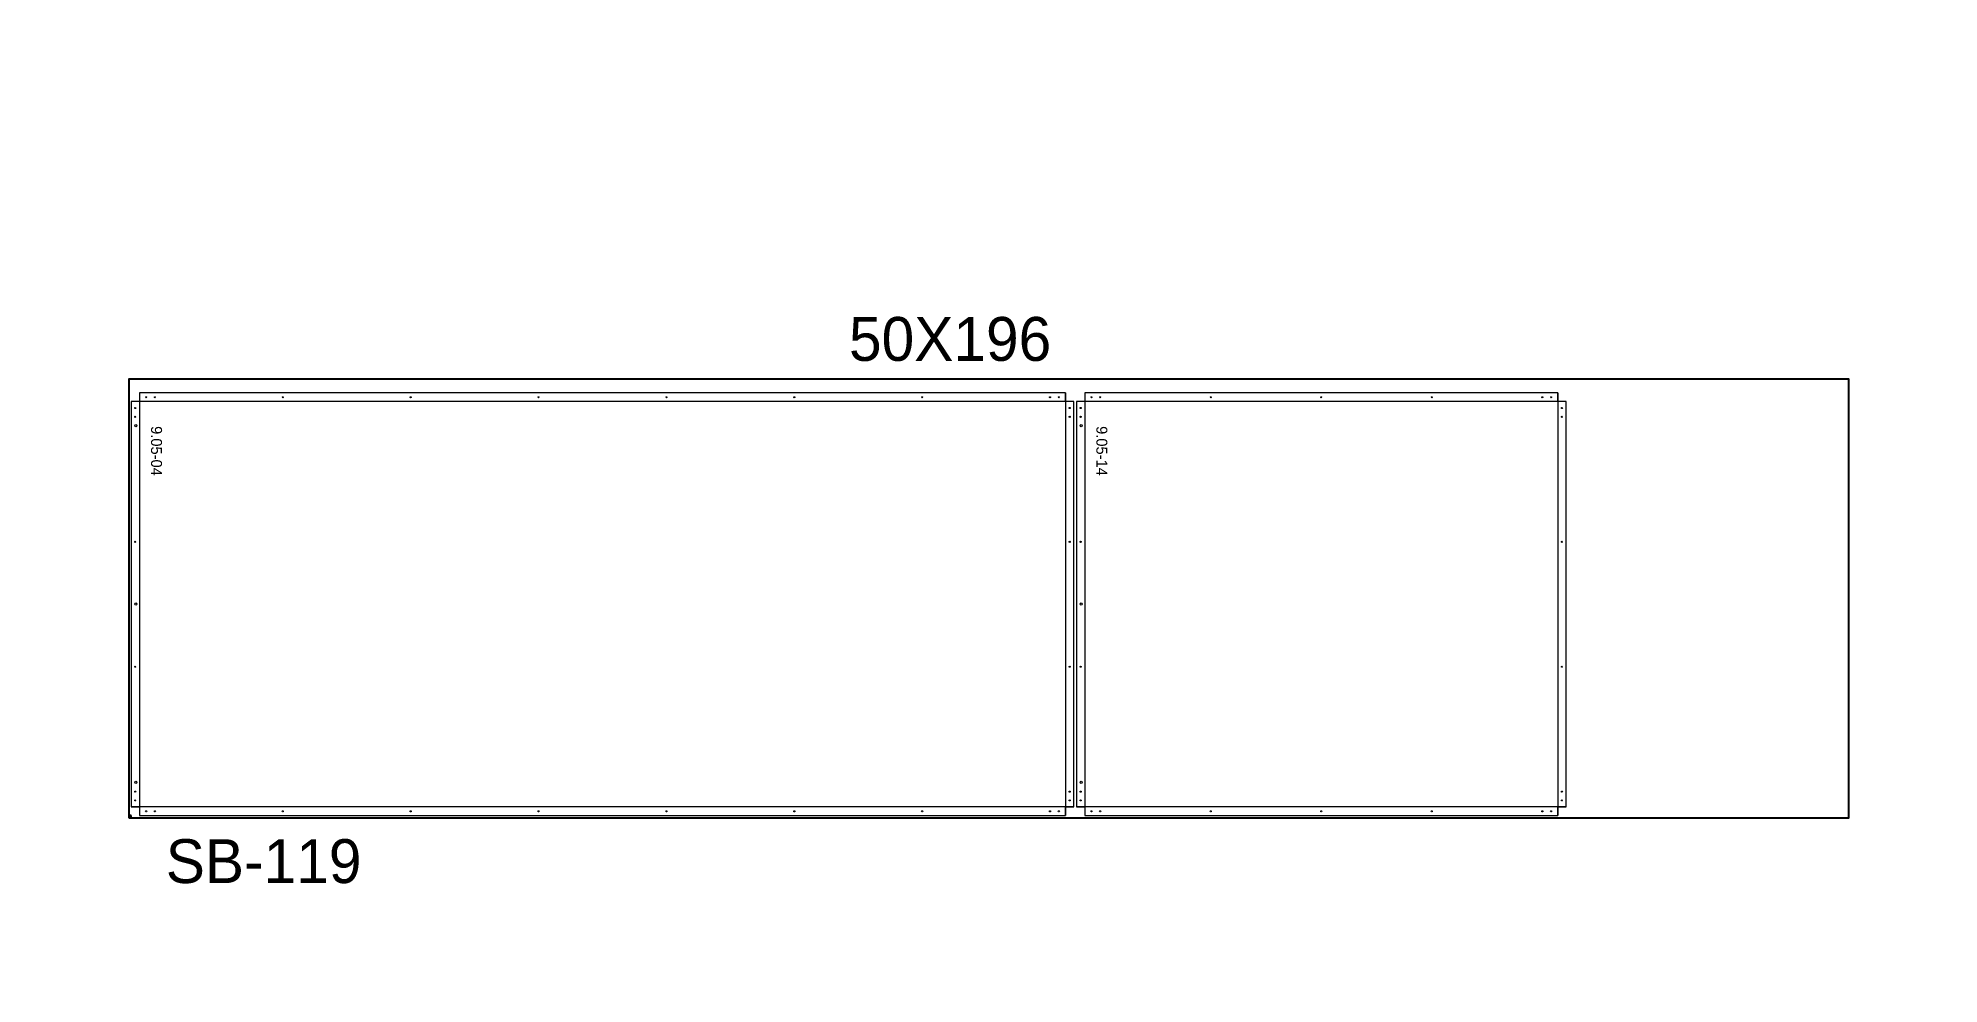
# Paper-space layout '2' of a CAD drawing. Header units: inches. Extents: x 1.7 to 15, y 2.1 to 8.7.
# The model-space entities are those that its viewports show. They can reach past a viewport. Long polylines and large blocks are cut down to what shows.
import ezdxf

# ---------------------------------------------------------------- set-up
doc = ezdxf.new("R2010")
doc.units = ezdxf.units.IN
doc.header["$MEASUREMENT"] = 0
for name, color, linetype, lineweight in [('ACM_Layer 1_Router Offset_Panel Cut', 1, 'Continuous', 9), ('ACM_Layer 3_Open Offset Countour_Route Lines', 4, 'Continuous', 9), ('ACM_Layer 4_Drill Centers_Rivet Holes', 3, 'Continuous', 9), ('ACM_Layer 5_Drill Centers_Weep Holes', 6, 'Continuous', 9)]:
    doc.layers.add(name, color=color, linetype=linetype, lineweight=lineweight)
doc.layers.add('ACM_Reference_Text', color=7, linetype='Continuous')
doc.layers.get('Defpoints').off()
doc.styles.add('ER_Basic_SS', font='', dxfattribs={"height": 1.25})
doc.styles.get('ER_Basic_SS').set_extended_font_data('ER_Basic_SS')

# ---------------------------------------------------------------- blocks, each defined once
blk = doc.blocks.new('*U147')
for p, q in [((-97.75, -34.23), (-98, -34.23)), ((-97.75, -34.48), (-97.75, -34.23))]:
    blk.add_line(p, q)
blk.add_lwpolyline([(-98, -34.48), (98, -34.48), (98, 15.52), (-98, 15.52)], close=True)
at = {"insert": (-15.94, 22.6), "char_height": 5, "attachment_point": 1}
blk.add_mtext_dynamic_manual_height_columns('50X196', width=43.9641, gutter_width=1, heights=[0], dxfattribs=at)
blk = doc.blocks.new('*U148')
at = {"color": 0, "linetype": 'ByBlock', "lineweight": -2, "transparency": 16777216}
blk.add_blockref('*U147', (280, 0), dxfattribs=at)

msp = doc.modelspace()

# ---------------------------------------------------------------- linework, layer by layer
at = {"layer": 'ACM_Layer 1_Router Offset_Panel Cut'}
for points in [[(718.98, 577.42), (613.48, 577.42), (613.48, 576.45), (612.51, 576.45), (612.51, 530.22), (613.48, 530.22), (613.48, 529.25), (718.98, 529.25), (718.98, 530.22), (719.95, 530.22), (719.95, 576.45), (718.98, 576.45)], [(775.08, 577.42), (721.2, 577.42), (721.2, 576.45), (720.23, 576.45), (720.23, 530.22), (721.2, 530.22), (721.2, 529.25), (775.08, 529.25), (775.08, 530.22), (776.05, 530.22), (776.05, 576.45), (775.08, 576.45)]]:
    msp.add_lwpolyline(points, close=True, dxfattribs=at)
at = {"layer": 'ACM_Layer 3_Open Offset Countour_Route Lines'}
for p, q in [((719.95, 576.45), (612.51, 576.45)), ((613.48, 577.42), (613.48, 529.25)), ((718.98, 577.42), (718.98, 529.25)), ((776.05, 576.45), (720.23, 576.45)), ((721.2, 577.42), (721.2, 529.25)), ((775.08, 577.42), (775.08, 529.25)), ((719.95, 530.22), (612.51, 530.22)), ((776.05, 530.22), (720.23, 530.22))]:
    msp.add_line(p, q, dxfattribs=at)
at = {"layer": 'ACM_Layer 4_Drill Centers_Rivet Holes'}
for centre in [(614.23, 576.93), (615.23, 576.93), (629.8, 576.93), (644.37, 576.93), (658.94, 576.93), (673.52, 576.93), (688.09, 576.93), (702.66, 576.93), (717.23, 576.93), (718.23, 576.93), (721.95, 576.93), (722.95, 576.93), (735.55, 576.93), (748.14, 576.93), (760.73, 576.93), (773.33, 576.93), (774.33, 576.93), (612.99, 575.7), (612.99, 574.7), (719.47, 575.7), (719.47, 574.7), (720.72, 575.7), (720.72, 574.7), (775.56, 575.7), (775.56, 574.7), (612.99, 560.45), (719.47, 560.45), (720.72, 560.45), (775.56, 560.45), (612.99, 546.21), (719.47, 546.21), (720.72, 546.21), (775.56, 546.21), (612.99, 531.97), (612.99, 530.97), (719.47, 531.97), (719.47, 530.97), (720.72, 531.97), (720.72, 530.97), (775.56, 531.97), (775.56, 530.97), (614.23, 529.73), (615.23, 529.73), (629.8, 529.73), (644.37, 529.73), (658.94, 529.73), (673.52, 529.73), (688.09, 529.73), (702.66, 529.73), (717.23, 529.73), (718.23, 529.73), (721.95, 529.73), (722.95, 529.73), (735.55, 529.73), (748.14, 529.73), (760.73, 529.73), (773.33, 529.73), (774.33, 529.73)]:
    msp.add_circle(centre, 0.0625, dxfattribs=at)
at = {"layer": 'ACM_Layer 5_Drill Centers_Weep Holes'}
for centre in [(613.06, 573.7), (720.78, 573.7), (613.06, 553.36), (720.78, 553.36), (613.06, 533.03), (720.78, 533.03)]:
    msp.add_circle(centre, 0.125, dxfattribs=at)

# ---------------------------------------------------------------- block references
msp.add_blockref('*U148', (430.26, 563.48))

# ---------------------------------------------------------------- texts
at = {"insert": (616.47, 526.55), "char_height": 5, "attachment_point": 1}
msp.add_mtext_dynamic_manual_height_columns('SB-119', width=43.9641, gutter_width=1, heights=[0], dxfattribs=at)
at = {"layer": 'ACM_Reference_Text', "style": 'ER_Basic_SS'}
for s, p in [('9.05-04', (614.79, 573.64)), ('9.05-14', (722.51, 573.64))]:
    msp.add_text(s, height=1.25, rotation=270, dxfattribs=at).set_placement(p)

psp = doc.layouts.new('2')

# ---------------------------------------------------------------- viewports
at = {"layer": 'Defpoints'}
psp.add_viewport(center=(8.333, 5.376), size=(13.333, 6.63808), view_center_point=(710.216, 563.96), view_height=107.84505, dxfattribs=at)

doc.saveas('drawing.dxf')
